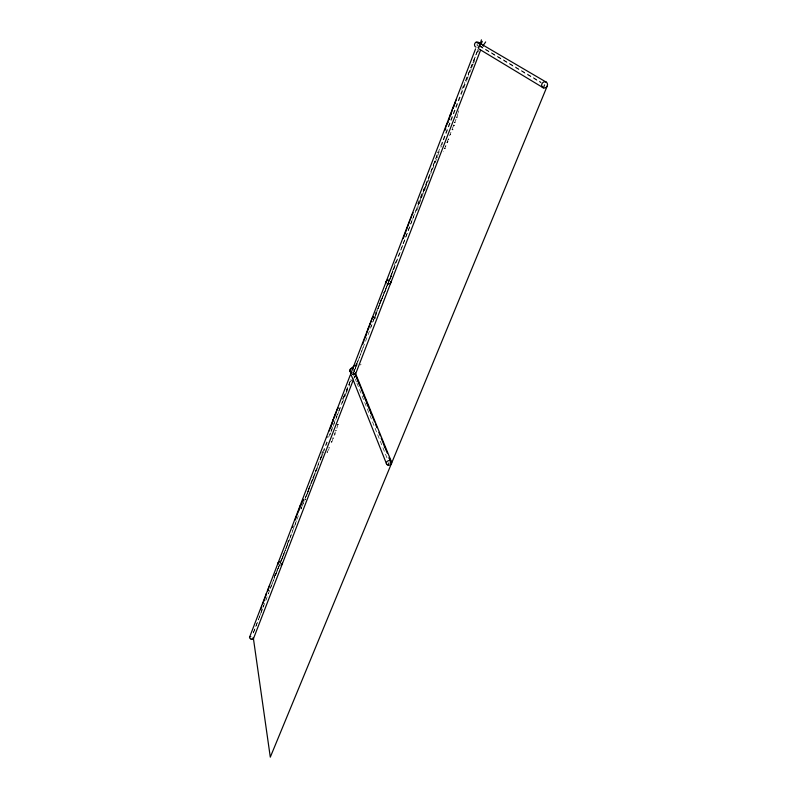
<?xml version="1.0" encoding="UTF-8"?>
<svg xmlns="http://www.w3.org/2000/svg" width="797" height="797" viewBox="0 0 797 797"><rect width="100%" height="100%" fill="white"/><g stroke="black" fill="none" stroke-linecap="round" stroke-linejoin="round"><path stroke-width="0.6" stroke-dasharray="3.98 2.99" d="M437.135 154.658L431.127 171.694L417.339 204.69M357.614 362.047L357.843 360.931M287.627 543.345L285.256 550.538M375.228 316.21L374.959 318.74M287.807 542.249L288.265 540.595M322.426 451.56L321.878 454.489M355.821 365.504L356.578 362.784M395.451 261.735L391.735 274.009L379.82 303.996M437.304 152.944L437.623 151.928M375.776 315.473L378.186 307.293M457.916 113.523L456.801 118.125M458.215 112.576L458.823 110.703M416.891 210.348L424.442 189.985M321.301 456.382L319.039 462.798M355.601 367.796L357.325 362.944M337.918 424.552L336.105 430.848M456.053 119.132L443.391 151.819M306.447 496.362L307.652 493.004M335.388 431.815L331.233 443.66M478.728 48.049L480.173 44.134M253.516 632.489L255.568 627.209M255.996 626.053L258.656 618.92M259.125 617.436L260.659 613.8M261.027 612.574L262.631 608.28M263.02 607.264L263.777 605.232M289.949 538.493L285.276 550.737M290.277 537.616L291.224 535.076M291.991 532.794L292.828 530.802M320.543 460.148L320.942 459.082M321.191 458.175L322.088 456.023M322.267 455.545L322.855 453.961M323.154 453.174L323.602 451.959M354.326 370.904L363.173 347.253M393.848 269.077L401.489 248.694M436.497 159.211L430.629 173.925M266.228 598.916L266.068 599.214M268.131 593.586L268.37 592.958M294.412 526.568L296.295 521.537M301.585 507.43L300.977 509.044L326.83 441.857M324.03 450.833L324.718 448.87M326.112 445.254L327.248 442.235M329.988 434.923L330.685 433.06M330.914 432.203L332.349 428.617M333.236 426.246L337.181 415.745M370.735 327.089L371.522 325.007M401.818 247.817L402.814 245.167M403.451 243.474L411.999 220.709M437.842 155.345L440.293 148.83M441.478 145.941L440.871 147.415M441.807 145.064L442.863 141.986M437.543 156.411L437.095 157.896M412.487 219.524L430.171 175.051M443.61 139.973L466.315 81.214M372.528 322.317L372.916 321.301M356.11 364.488L355.821 365.235L356.777 365.494L357.066 364.747L355.083 368.423M353.679 371.482L354.466 369.559M477.264 47.242A2.69 2.431 -67.3 0 0 477.891 47.023L478.539 47.232L479.127 45.708M253.237 633.007L279.558 564.655M279.996 563.499L296.504 520.63M296.952 519.475L299.174 513.686M328.613 437.224L350.909 379.292M352.692 374.66L353.589 372.348M477.144 51.387L354.197 370.744L356.777 365.494M477.592 50.231L478.937 46.744M387.641 284.36L389.743 279.448M477.582 51.058L465.348 81.164M318.661 463.774L312.952 478.061M353.23 373.992L355.233 368.822M284.778 551.026L281.401 560.321M353.649 379.023L354.545 376.712M378.585 306.178L379.442 304.962M379.502 303.806L380.308 301.714M274.058 577.825L276.041 571.937M308.06 491.888L310.87 484.745M466.743 80.397L468.198 76.492M471.316 68.711L468.526 75.546M473.269 63.83L471.625 67.675M473.627 62.923L474.783 60.173M477.831 52.283L478.708 50.241M479.864 47.342L480.641 45.409M301.943 506.464L303.318 503.276M373.315 320.304L374.022 318.531M374.381 317.644L378.186 308.17M378.724 306.825L383.347 295.318M383.726 294.372L393.559 269.854M337.559 414.749L338.625 412.099M338.964 411.262L340.528 407.367M342.162 403.292L344.573 397.285M344.872 396.537L345.709 394.475M346.127 393.439L348.618 387.232M349.036 386.206L349.863 384.134M351.019 381.255L351.597 379.82M304.753 499.47L306.646 494.778M307.084 493.702L310.372 485.532M311.159 483.58L315.622 472.482M316.08 471.346L318.74 464.631M271.398 585.387L270.123 588.654M272.036 583.803L274.666 577.277M279.548 565.153L275.324 575.743M280.175 563.599L283.782 554.553M284.898 551.693L284.868 552.899M424.831 189.048L428.407 180.56M381.873 298.775L391.297 276.449M350.441 380.946L345.739 392.263M276.848 570.752L278.791 566.946M279.159 565.77L279.627 565.352M312.554 479.027L308.05 490.275M278.711 566.816L274.009 577.686M464.86 82.3L464.671 83.575M344.254 395.701L341.774 401.319M344.643 394.794L345.43 392.981M327.896 450.753L328.972 449.04M312.434 480.95L314.915 475.221M461.772 89.423L463.705 85.02M354.117 377.738L354.436 376.204M281.172 560.709L284.479 553.696M375.028 313.888L375.905 311.996M327.308 452.068L327.547 451.57M353.858 371.153L354.077 370.446A2.281 2.042 -21.8 0 0 353.878 369.409L354.804 371.681M355.711 365.933L356.259 365.843M360.284 364.996L361.111 364.169M275.055 574.398L275.822 574.099M280.793 560.849L281.56 560.57M305.002 499.868L305.759 499.639M307.672 491.998L308.439 491.779M326.929 452.168L327.687 451.979M328.753 447.974L329.51 447.794M331.183 442.046L331.931 441.867M332.698 438.131L333.445 437.952M334.999 433.827L335.298 434.086M334.581 434.086L335.338 433.917M335.557 430.39L336.314 430.221M337.539 424.642L338.297 424.472M374.46 317.913L375.208 317.844M380.567 300.11L381.315 300.061M383.656 292.609L384.403 292.559M386.953 285.017L387.701 284.977M388.856 280.793L389.603 280.753M390.919 276.459L391.666 276.429M424.462 189.019L425.19 189.078M445.294 148.312L444.577 148.212L445.294 148.381M445.224 146.698L445.941 146.797L445.224 146.618M446.878 142.673L447.595 142.783L446.878 142.603M447.376 141.438L448.093 141.547L447.376 141.368M448.173 139.455L448.89 139.575L448.173 139.385M450.753 134.763L450.036 134.643L450.753 134.832M452.666 129.682L451.949 129.562L453.035 129.881M452.317 129.692L453.025 129.811M454.3 125.209L453.583 125.079L454.3 125.278M453.373 125.647L454.091 125.777M454.519 122.479L455.226 122.608L454.509 122.409M457.089 117.219L456.372 117.079L457.089 117.279M275.114 574.179L275.772 574.318M280.853 560.64L281.5 560.779M282.427 557.193L283.084 557.332M305.052 499.679L305.709 499.829M307.722 491.809L308.389 491.968M311.318 482.783L311.986 482.942M326.969 451.989L327.637 452.158M328.792 447.804L329.47 447.964M331.223 441.877L331.891 442.036M332.738 437.961L333.405 438.121M335.597 430.221L336.264 430.39M337.579 424.472L338.257 424.642M374.49 317.774L375.178 317.973M380.597 299.981L381.295 300.19M383.686 292.479L384.383 292.688M356.229 364.926L356.159 365.066M386.973 284.898L387.681 285.107M390.948 276.34L391.646 276.549M388.876 280.664L389.584 280.883M424.472 188.929L425.18 189.168M481.209 46.644L478.917 45.778M453.373 125.587L454.091 125.836M480.033 45.937L481.119 46.405M477.303 50.908L477.871 51.217M474.932 56.986L475.5 57.304M474.205 58.809L474.773 59.117M472.76 62.435L473.328 62.754M471.186 66.3L471.754 66.619M468.367 73.155L468.925 73.483M468.018 73.982L468.586 74.31M479.376 45.588L540.914 82.111M479.674 46.266L541.402 82.998M466.046 78.714L466.604 79.042M434.833 161.024L435.341 161.442M434.584 161.711L435.092 162.12M433.14 165.617L433.648 166.025M429.533 174.862L430.031 175.29M394.037 266.626L394.485 267.125M393.569 268.031L394.017 268.529M391.516 273.75L391.965 274.258M391.128 274.756L391.377 275.045M389.394 279.249L389.833 279.757M387.671 283.563L388.109 284.081M386.147 287.328L386.595 287.847M384.543 291.254L384.981 291.772M382.002 297.341L382.44 297.859M380.717 300.369L381.155 300.897M376.573 309.834L377.001 310.372M355.621 365.215L356.02 365.793M350.67 379.611L351.069 380.199M347.113 388.239L347.492 388.836M346.825 388.906L347.213 389.504M344.055 395.402L344.443 396.009M343.676 396.278L344.065 396.886M342.73 398.45L343.118 399.048M388.956 278.95L389.414 279.757M321.888 452.547L322.237 453.184M320.274 458.624L320.633 459.271M320.065 459.192L320.424 459.839M315.881 470.11L316.22 470.768M287.249 544.082L287.558 544.779M285.097 550.179L285.406 550.886M283.333 554.762L283.632 555.479M281.899 558.328L282.208 559.046M276.18 572.047L276.479 572.764M275.095 574.547L275.393 575.265M352.712 372.597L356.438 381.863M356.897 383.008L387.631 459.47M280.116 565.093A2.152 1.773 -13.3 0 1 279.07 564.884M280.026 565.342A2.152 1.773 -13.3 0 1 278.98 565.123M352.553 374.142A2.291 0.787 21.1 0 0 353.669 374.55A2.291 0.787 21.1 0 1 352.513 374.241M352.902 372.657A2.291 0.787 21.1 0 1 353.469 372.827M388.348 284.15A2.381 2.192 -31.9 0 1 387.222 283.822M388.826 279.667A2.381 2.192 -31.9 0 1 389.952 279.996M388.239 284.449A2.381 2.192 -31.8 0 1 386.665 283.752M388.707 279.966A2.381 2.192 -31.8 0 1 389.305 280.056M352.862 372.757A2.291 0.787 21.1 0 1 353.978 373.165"/><path stroke-width="1.2" d="M253.406 638.766L253.307 638.098M481.428 39.85L480.173 44.134M292.698 526.817L292.967 526.03M327.198 436.965L326.72 437.543M261.406 608.001L261.725 606.308M362.804 344.065L363.94 340.827M444.836 130.559L445.832 127.749M262.791 604.016L266.417 593.994M294.94 520.361L295.936 517.562M296.275 516.635L303.418 499.37M329.32 430.908L329.699 429.832M330.078 428.796L330.984 426.265M364.309 339.801L365.405 336.752M365.773 335.726L366.251 334.401M403.362 238.243L409.927 220.47M447.366 123.495L446.051 126.225M447.715 122.529L447.924 121.961M331.472 424.901L333.515 419.371M366.62 333.405L370.097 324.13M448.532 120.257L452.168 110.554M349.813 371.412L350.889 368.613L354.366 365.863M267.732 590.557L268.559 588.495M333.883 418.405L334.979 414.759M249.551 637.251L350.311 374.939M475.56 48.896L351.088 372.906A2.291 0.787 21.1 0 0 351.288 373.404A2.291 0.787 21.1 0 1 351.128 372.807M253.466 638.616L353.201 380.189M355.392 374.49L480.521 50.271M482.265 41.354L481.049 44.393M454.111 105.573L456.063 100.103M410.335 219.404L411.591 216.296M370.376 323.403L372.448 317.674M335.308 414.679L337.38 409.01M388.069 465.169A2.68 2.291 -21.9 0 0 391.606 462.28A2.68 2.291 -21.9 0 0 387.352 461.244A2.68 2.291 -21.9 0 0 388.069 465.169L389.006 462.898M544.6 84.89L543.375 87.859L478.608 48.737M547.28 85.887L270.293 757.15L253.386 638.317M412.009 215.26L413.135 212.729M269.167 587L269.595 585.397M483.062 45.678L485.672 41.932M372.936 317.316L373.375 316.728M338.506 408.114L337.878 408.293M453.623 106.499L452.248 109.458M251.115 639.234L251.633 639.363M476.028 42.261L479.963 44.024M477.831 45.309L477.084 44.921M479.884 43.984L480.461 44.283M478.479 42.44L546.473 82.28A3.218 2.849 -60.4 0 1 545.626 87.7A3.218 2.849 -60.4 0 1 541.691 84.691A3.218 2.849 -60.4 0 1 546.473 82.28M454.957 102.604L455.495 102.962M453.463 106.32L454.001 106.678M452.945 107.635L453.483 107.993M450.564 113.901L451.092 114.27M450.255 114.728L450.783 115.097M448.591 119.201L449.129 119.57M447.655 121.782L448.183 122.15M372.727 317.047L373.145 317.595M369.888 323.861L370.306 324.409M368.244 328.175L368.652 328.723M365.564 335.457L365.972 336.005M292.509 526.518L292.888 527.116M335.378 413.743L335.756 414.35M334.431 416.183L334.8 416.801M333.096 419.69L333.465 420.308M332.857 420.348L333.226 420.965M331.542 423.894L331.911 424.522M330.795 425.957L331.163 426.574M330.635 426.405L331.004 427.033M302.85 499.43L303.179 500.108M300.011 505.786L300.339 506.464M295.777 517.223L296.095 517.911M355.273 372.827L391.407 461.712M354.974 373.494L361.051 388.498M362.924 393.11L364.329 396.567M365.265 398.879L369.947 410.415M370.874 412.726L374.62 421.952M375.556 424.263L376.961 427.72M378.834 432.343L380.239 435.8M381.175 438.111L383.516 443.879M384.443 446.181L387.252 453.104M389.125 457.717L391.466 463.495M355.771 375.666L357.156 379.093M358.082 381.374L359.477 384.802M361.33 389.374L362.715 392.801M363.641 395.083L365.953 400.791M366.879 403.073L368.274 406.5M369.2 408.791L371.512 414.5M383.546 444.188L384.941 447.615M389.105 457.896L391.417 463.605M350.56 373.345L386.615 464.083M268.41 588.126L268.699 588.853M267.812 589.611L268.101 590.338M267.593 590.188L267.872 590.916M266.278 593.635L266.557 594.363M260.808 608.958L261.087 609.695M298.745 509.263L298.935 509.98M282.367 563.25A2.152 1.773 -13.3 0 1 282.258 563.718L282.018 564.156A2.152 1.773 -13.3 0 1 281.192 564.824M278.153 563.818A2.152 1.773 -13.3 0 1 278.113 563.359L278.223 562.891A2.152 1.773 -13.3 0 1 279.289 561.775M281.102 565.073A2.152 1.773 -13.3 0 0 282.168 563.967L282.268 563.499A2.152 1.773 -13.3 0 0 282.228 563.041M278.063 564.057A2.152 1.773 -13.3 0 1 278.123 563.13L278.362 562.702A2.152 1.773 -13.3 0 1 279.189 562.024M350.122 371.87A2.281 2.042 -21.8 0 1 353.131 368.632M253.127 637.6A2.072 1.196 20.5 0 1 252.5 639.254A2.072 1.196 20.5 0 1 249.71 638.038A2.072 1.196 20.5 0 1 250.826 636.604M354.934 373.614A2.291 0.787 21.1 0 1 355.054 374.67A2.291 0.787 21.1 0 0 355.193 374.002M390.899 281.979A2.381 2.192 -31.9 0 1 390.759 282.556L390.47 283.084A2.381 2.192 -31.9 0 1 390.052 283.543M386.286 282.427A2.381 2.192 -31.9 0 1 386.276 281.849L386.415 281.261A2.381 2.192 -31.9 0 1 387.631 279.936M390.769 281.69A2.381 2.192 -31.8 0 1 390.789 282.277L390.64 282.855A2.381 2.192 -31.8 0 1 389.942 283.842M386.176 282.726A2.381 2.192 -31.8 0 1 386.296 281.57L386.585 281.032A2.381 2.192 -31.8 0 1 387.003 280.574M475.998 47.153A2.69 2.431 -67.3 0 1 475.221 42.889A2.69 2.431 -67.3 0 1 479.246 43.476M483.42 45.788L482.713 45.568L483.43 45.818"/></g></svg>
